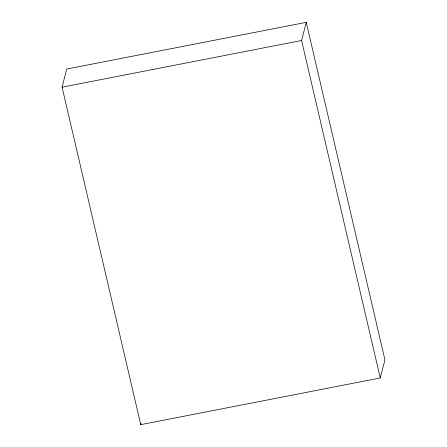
<?xml version="1.0" encoding="UTF-8"?>
<svg xmlns="http://www.w3.org/2000/svg" width="447" height="447" viewBox="0 0 447 447"><rect width="100%" height="100%" fill="white"/><g stroke="black" fill="none" stroke-linecap="round" stroke-linejoin="round"><path stroke-width="0.67" d="M62.077 87.176L66.737 69.028L306.251 22.35L384.923 359.824L380.263 377.972L140.749 424.65L62.077 87.176L301.591 40.498L306.251 22.35M140.749 424.65L141.096 423.303M301.591 40.498L380.263 377.972"/></g></svg>
